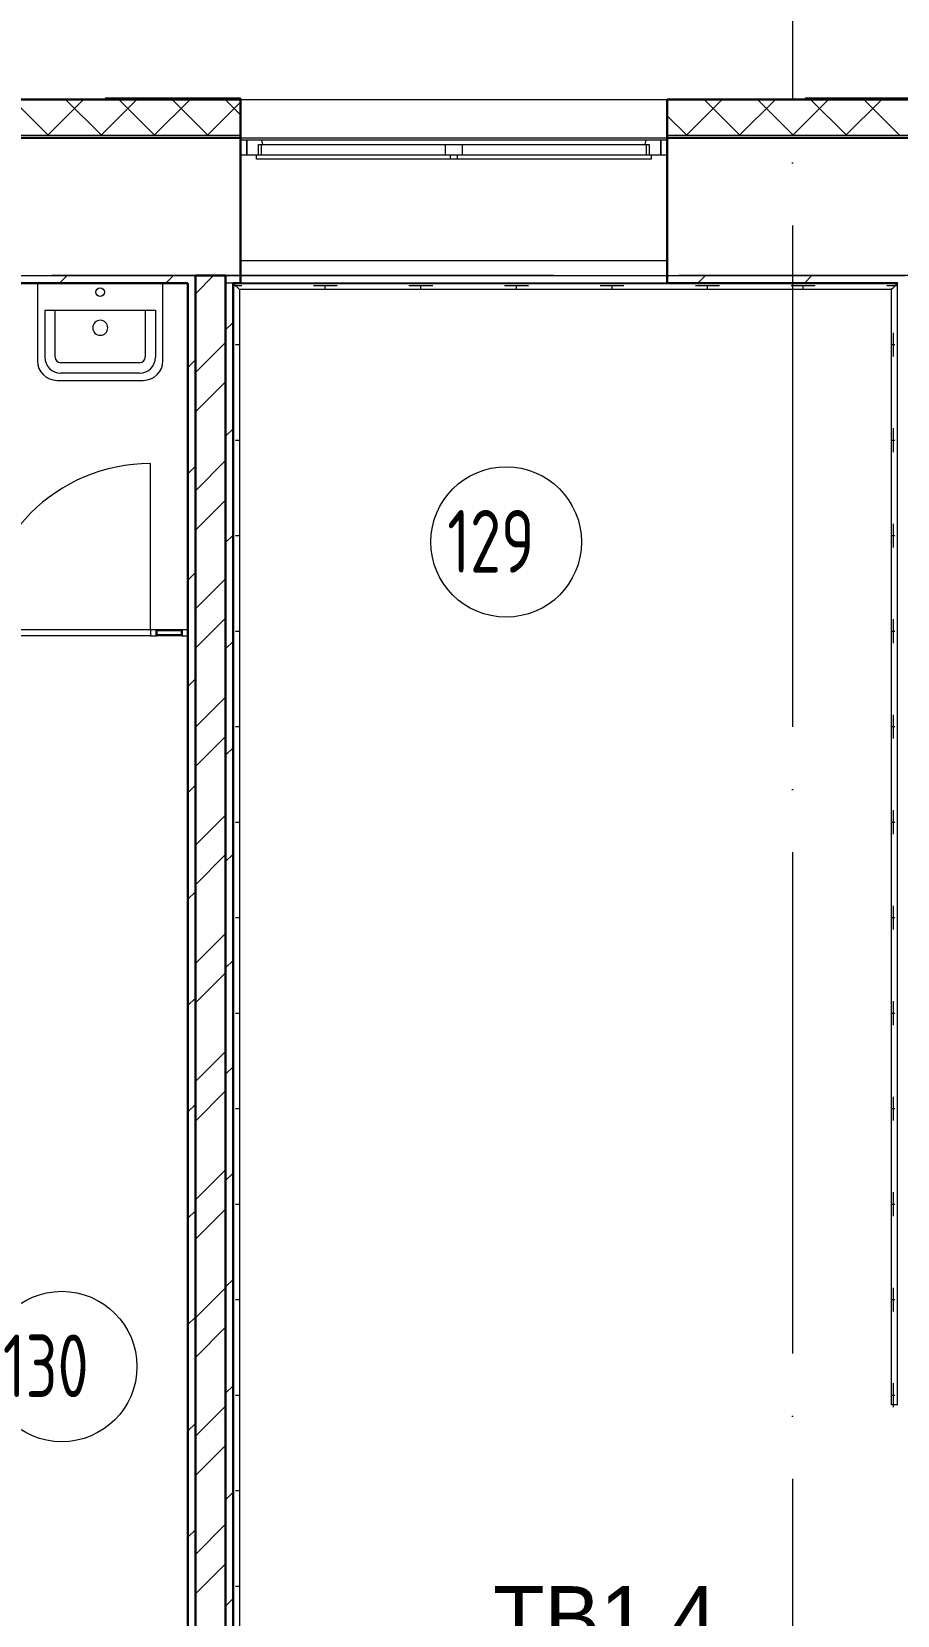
# Model space of a CAD drawing. Header units: millimetres. Extents: x -259793 to 503324, y -44556 to 93494.
# Drawn here: x -12671 to -9220, y -12068 to -5751 of the extents above; entities that cross this region are included whole.
import ezdxf

# ---------------------------------------------------------------- set-up
doc = ezdxf.new("R2010")
doc.units = ezdxf.units.MM
doc.linetypes.add('ADSK_Линия сетки', pattern=[25, 20, -2.5, 0, -2.5])
for name, color, linetype, lineweight in [('_ Окна', 7, 'Continuous', 9), ('Витраж', 7, 'Continuous', 9), ('Двери', 252, 'Continuous', 9), ('Марки помещений', 252, 'Continuous', 20), ('Обобщенные модели', 252, 'Continuous', 18), ('Ограждение', 252, 'Continuous', 9), ('Окна', 252, 'Continuous', 9), ('Оси', 252, 'Continuous', 9), ('Примечания', 7, 'Continuous', 25), ('Стены внутренние', 7, 'Continuous', 18), ('Стены наружные', 7, 'Continuous', 18), ('Стены разрез', 7, 'Continuous', 30), ('Стены штриховка', 7, 'Continuous', 9)]:
    doc.layers.add(name, color=color, linetype=linetype, lineweight=lineweight)
doc.styles.add('GOST Common_3', font='', dxfattribs={"height": 3.5})
doc.styles.add('Mipgost_5', font='', dxfattribs={"height": 250})
doc.styles.get('GOST Common_3').set_extended_font_data('GOST 2.304 type A')
doc.styles.get('Mipgost_5').set_extended_font_data('Mipgost')

# ---------------------------------------------------------------- blocks, each defined once
blk = doc.blocks.new('FP_67-План 1 этажа смеж')
at = {"layer": 'Ограждение'}
for p, q in [((20263.5, -5715), (20265.6, -5715)), ((20265.6, -5715), (20271.3, -5715)), ((20271.3, -5715), (20279, -5715)), ((20263.5, -6096), (20265.6, -6096)), ((20265.6, -6096), (20271.3, -6096)), ((20271.3, -6096), (20279, -6096)), ((20263.5, -6477), (20265.6, -6477)), ((20265.6, -6477), (20271.3, -6477)), ((20271.3, -6477), (20279, -6477)), ((20263.5, -6858), (20265.6, -6858)), ((20265.6, -6858), (20271.3, -6858)), ((20271.3, -6858), (20279, -6858)), ((20263.5, -7239), (20265.6, -7239)), ((20265.6, -7239), (20271.3, -7239)), ((20271.3, -7239), (20279, -7239)), ((20263.5, -7620), (20265.6, -7620)), ((20265.6, -7620), (20271.3, -7620)), ((20271.3, -7620), (20279, -7620)), ((20263.5, -8001), (20265.6, -8001)), ((20265.6, -8001), (20271.3, -8001)), ((20271.3, -8001), (20279, -8001)), ((20263.5, -8382), (20265.6, -8382)), ((20265.6, -8382), (20271.3, -8382)), ((20271.3, -8382), (20279, -8382)), ((20263.5, -8763), (20265.6, -8763)), ((20265.6, -8763), (20271.3, -8763)), ((20271.3, -8763), (20279, -8763)), ((20263.5, -9144), (20265.6, -9144)), ((20265.6, -9144), (20271.3, -9144)), ((20271.3, -9144), (20279, -9144)), ((20263.5, -9525), (20265.6, -9525)), ((20265.6, -9525), (20271.3, -9525)), ((20271.3, -9525), (20279, -9525)), ((20263.5, -9906), (20265.6, -9906)), ((20265.6, -9906), (20271.3, -9906)), ((20271.3, -9906), (20279, -9906)), ((20263.5, -10287), (20265.6, -10287)), ((20265.6, -10287), (20271.3, -10287)), ((20271.3, -10287), (20279, -10287)), ((20263.5, -10668), (20265.6, -10668)), ((20265.6, -10668), (20271.3, -10668)), ((20271.3, -10668), (20279, -10668)), ((20263.5, -11049), (20265.6, -11049)), ((20265.6, -11049), (20271.3, -11049)), ((20271.3, -11049), (20279, -11049)), ((20263.5, -11430), (20265.6, -11430)), ((20265.6, -11430), (20271.3, -11430)), ((20271.3, -11430), (20279, -11430))]:
    blk.add_line(p, q, dxfattribs=at)
blk = doc.blocks.new('FP_68-План 1 этажа смеж')
at = {"layer": 'Ограждение'}
for p, q in [((20256, -5479.2), (20288.3, -5479.2)), ((20574, -5479.2), (20669.3, -5479.2)), ((20621.6, -5487), (20621.6, -5481.3)), ((20621.6, -5494.7), (20621.6, -5487)), ((20955, -5479.2), (21050.3, -5479.2)), ((21002.6, -5487), (21002.6, -5481.3)), ((21002.6, -5494.7), (21002.6, -5487)), ((21336, -5479.2), (21431.3, -5479.2)), ((21383.6, -5487), (21383.6, -5481.3)), ((21383.6, -5494.7), (21383.6, -5487)), ((21717, -5479.2), (21812.3, -5479.2)), ((21764.6, -5487), (21764.6, -5481.3)), ((21764.6, -5494.7), (21764.6, -5487)), ((22098, -5479.2), (22193.3, -5479.2)), ((22145.6, -5487), (22145.6, -5481.3)), ((22145.6, -5494.7), (22145.6, -5487)), ((22479, -5479.2), (22574.3, -5479.2)), ((22526.6, -5487), (22526.6, -5481.3)), ((22526.6, -5494.7), (22526.6, -5487)), ((22860, -5479.2), (22902, -5479.2))]:
    blk.add_line(p, q, dxfattribs=at)
blk = doc.blocks.new('FP_73-План 1 этажа смеж')
at = {"layer": 'Ограждение'}
for p, q in [((20263.5, -5715), (20265.6, -5715)), ((20265.6, -5715), (20271.3, -5715)), ((20271.3, -5715), (20279, -5715)), ((20263.5, -6096), (20265.6, -6096)), ((20265.6, -6096), (20271.3, -6096)), ((20271.3, -6096), (20279, -6096)), ((20263.5, -6477), (20265.6, -6477)), ((20265.6, -6477), (20271.3, -6477)), ((20271.3, -6477), (20279, -6477)), ((20263.5, -6858), (20265.6, -6858)), ((20265.6, -6858), (20271.3, -6858)), ((20271.3, -6858), (20279, -6858)), ((20263.5, -7239), (20265.6, -7239)), ((20265.6, -7239), (20271.3, -7239)), ((20271.3, -7239), (20279, -7239)), ((20263.5, -7620), (20265.6, -7620)), ((20265.6, -7620), (20271.3, -7620)), ((20271.3, -7620), (20279, -7620)), ((20263.5, -8001), (20265.6, -8001)), ((20265.6, -8001), (20271.3, -8001)), ((20271.3, -8001), (20279, -8001)), ((20263.5, -8382), (20265.6, -8382)), ((20265.6, -8382), (20271.3, -8382)), ((20271.3, -8382), (20279, -8382)), ((20263.5, -8763), (20265.6, -8763)), ((20265.6, -8763), (20271.3, -8763)), ((20271.3, -8763), (20279, -8763)), ((20263.5, -9144), (20265.6, -9144)), ((20265.6, -9144), (20271.3, -9144)), ((20271.3, -9144), (20279, -9144)), ((20263.5, -9525), (20265.6, -9525)), ((20265.6, -9525), (20271.3, -9525)), ((20271.3, -9525), (20279, -9525)), ((20263.5, -9906), (20265.6, -9906)), ((20265.6, -9906), (20271.3, -9906)), ((20271.3, -9906), (20279, -9906)), ((20263.5, -10287), (20265.6, -10287)), ((20265.6, -10287), (20271.3, -10287)), ((20271.3, -10287), (20279, -10287)), ((20263.5, -10668), (20265.6, -10668)), ((20265.6, -10668), (20271.3, -10668)), ((20271.3, -10668), (20279, -10668)), ((20263.5, -11049), (20265.6, -11049)), ((20265.6, -11049), (20271.3, -11049)), ((20271.3, -11049), (20279, -11049)), ((20263.5, -11430), (20265.6, -11430)), ((20265.6, -11430), (20271.3, -11430)), ((20271.3, -11430), (20279, -11430))]:
    blk.add_line(p, q, dxfattribs=at)
blk = doc.blocks.new('FP_74-План 1 этажа смеж')
at = {"layer": 'Ограждение'}
for p, q in [((20256, -5479.2), (20288.3, -5479.2)), ((20574, -5479.2), (20669.3, -5479.2)), ((20621.6, -5487), (20621.6, -5481.3)), ((20621.6, -5494.7), (20621.6, -5487)), ((20955, -5479.2), (21050.3, -5479.2)), ((21002.6, -5487), (21002.6, -5481.3)), ((21002.6, -5494.7), (21002.6, -5487)), ((21336, -5479.2), (21431.3, -5479.2)), ((21383.6, -5487), (21383.6, -5481.3)), ((21383.6, -5494.7), (21383.6, -5487)), ((21717, -5479.2), (21812.2, -5479.2)), ((21764.6, -5487), (21764.6, -5481.3)), ((21764.6, -5494.7), (21764.6, -5487)), ((22098, -5479.2), (22193.3, -5479.2)), ((22145.6, -5487), (22145.6, -5481.3)), ((22145.6, -5494.7), (22145.6, -5487)), ((22479, -5479.2), (22574.3, -5479.2)), ((22526.6, -5487), (22526.6, -5481.3)), ((22526.6, -5494.7), (22526.6, -5487)), ((22860, -5479.2), (22902, -5479.2))]:
    blk.add_line(p, q, dxfattribs=at)
blk = doc.blocks.new('FP_75-План 1 этажа смеж')
at = {"layer": 'Ограждение'}
for p, q in [((22886.5, -5762.6), (22886.5, -5667.4)), ((22879, -5715), (22886.8, -5715)), ((22886.8, -5715), (22892.4, -5715)), ((22886.5, -6143.6), (22886.5, -6048.4)), ((22879, -6096), (22886.8, -6096)), ((22886.8, -6096), (22892.4, -6096)), ((22886.5, -6524.6), (22886.5, -6429.4)), ((22879, -6477), (22886.8, -6477)), ((22886.8, -6477), (22892.4, -6477)), ((22886.5, -6905.6), (22886.5, -6810.4)), ((22879, -6858), (22886.8, -6858)), ((22886.8, -6858), (22892.4, -6858)), ((22886.5, -7286.6), (22886.5, -7191.4)), ((22879, -7239), (22886.8, -7239)), ((22886.8, -7239), (22892.4, -7239)), ((22886.5, -7667.6), (22886.5, -7572.4)), ((22879, -7620), (22886.8, -7620)), ((22886.8, -7620), (22892.4, -7620)), ((22886.5, -8048.6), (22886.5, -7953.4)), ((22879, -8001), (22886.8, -8001)), ((22886.8, -8001), (22892.4, -8001)), ((22886.5, -8429.6), (22886.5, -8334.4)), ((22879, -8382), (22886.8, -8382)), ((22886.8, -8382), (22892.4, -8382)), ((22886.5, -8810.6), (22886.5, -8715.4)), ((22879, -8763), (22886.8, -8763)), ((22886.8, -8763), (22892.4, -8763)), ((22886.5, -9191.6), (22886.5, -9096.4)), ((22879, -9144), (22886.8, -9144)), ((22886.8, -9144), (22892.4, -9144)), ((22879, -9525), (22886.8, -9525)), ((22886.5, -9572.6), (22886.5, -9477.4)), ((22886.8, -9525), (22892.4, -9525)), ((22879, -9906), (22886.8, -9906)), ((22886.5, -9953.6), (22886.5, -9858.4)), ((22886.8, -9906), (22892.4, -9906))]:
    blk.add_line(p, q, dxfattribs=at)
blk = doc.blocks.new('1 этаж')
at = {"layer": 'Ограждение', "true_color": 0x636466}
h = blk.add_hatch(dxfattribs=at)
h.set_pattern_fill('FP_34', color=251, style=0, pattern_type=2)
h.set_pattern_definition([(0, (-32119.82, 96), (190.5, 190.5), [95.25, -285.75]), (90, (-32072.2, 48.37), (-190.5, 190.5), [95.25, -285.75])])
h.paths.add_polyline_path([(-11865.8, -11588.7), (-11863.8, -11586.7), (-11863.8, -5375.7), (-11865.8, -5373.7), (-11865.8, -11429)])
at = {"layer": '_ Окна', "color": 251, "true_color": 0x636466}
for p, q in [((-11810.8, -4803.7), (-11835.8, -4803.7)), ((-11835.8, -4861.7), (-11810.8, -4861.7)), ((-11810.8, -4861.7), (-11810.8, -4803.7)), ((-10135.8, -4803.7), (-10160.8, -4803.7)), ((-10160.8, -4803.7), (-10160.8, -4861.7)), ((-10160.8, -4861.7), (-10135.8, -4861.7))]:
    blk.add_line(p, q, dxfattribs=at)
at = {"layer": '_ Окна', "color": 251, "lineweight": 18, "true_color": 0x636466}
for p, q in [((-11751.4, -4803.7), (-11810.8, -4803.7)), ((-11810.8, -4803.7), (-11810.8, -4861.7)), ((-11810.8, -4861.7), (-11772.8, -4861.7)), ((-11764.8, -4861.7), (-11764.8, -4820.7)), ((-11764.8, -4820.7), (-11752.8, -4820.7)), ((-11746.8, -4820.7), (-11751.4, -4803.7)), ((-10220.2, -4803.7), (-10224.8, -4820.7)), ((-10160.8, -4803.7), (-10220.2, -4803.7)), ((-10218.8, -4820.7), (-10206.8, -4820.7)), ((-10206.8, -4820.7), (-10206.8, -4861.7)), ((-10198.8, -4861.7), (-10160.8, -4861.7)), ((-10160.8, -4861.7), (-10160.8, -4803.7))]:
    blk.add_line(p, q, dxfattribs=at)
at = {"layer": 'Витраж', "color": 251, "true_color": 0x636466}
for p, q in [((-12195.8, -6756.2), (-12870.8, -6756.2)), ((-12070.8, -6756.2), (-12170.8, -6756.2)), ((-12195.8, -6781.2), (-12870.8, -6781.2)), ((-12070.8, -6781.2), (-12170.8, -6781.2))]:
    blk.add_line(p, q, dxfattribs=at)
at = {"layer": 'Витраж', "color": 251, "lineweight": 18, "true_color": 0x636466, "extrusion": (0, 0, -1)}
for p, q in [((-12170.8, -6756.2), (-12195.8, -6756.2)), ((-12195.8, -6756.2), (-12195.8, -6781.2)), ((-12170.8, -6781.2), (-12170.8, -6756.2)), ((-12045.8, -6756.2), (-12070.8, -6756.2)), ((-12070.8, -6756.2), (-12070.8, -6781.2)), ((-12045.8, -6781.2), (-12045.8, -6756.2)), ((-12195.8, -6781.2), (-12170.8, -6781.2)), ((-12070.8, -6781.2), (-12045.8, -6781.2))]:
    blk.add_line(p, q, dxfattribs=at)
at = {"layer": 'Двери', "color": 251, "true_color": 0x636466}
blk.add_line((-12195.8, -6756.2), (-12195.8, -6093.7), dxfattribs=at)
blk.add_arc((-12195.8, -6768.7), 675, 90, 180, dxfattribs=at)
at = {"layer": 'Марки помещений', "color": 251, "true_color": 0x636466}
for centre in [(-10777.2, -6406.4), (-12549.1, -9695.8)]:
    blk.add_circle(centre, 300, dxfattribs=at)
at = {"layer": 'Обобщенные модели', "color": 251, "true_color": 0x636466}
for p, q in [((-12645.8, -5373.7), (-12645.8, -5683.7)), ((-12145.8, -5683.7), (-12145.8, -5373.7)), ((-12616.4, -5481.7), (-12616.4, -5668.9)), ((-12616.4, -5481.7), (-12175.2, -5481.7)), ((-12575.1, -5668.9), (-12575.1, -5481.7)), ((-12216.5, -5481.7), (-12216.5, -5668.9)), ((-12175.2, -5481.7), (-12175.2, -5668.9)), ((-12238.8, -5691.2), (-12552.8, -5691.2)), ((-12238.8, -5732.5), (-12552.8, -5732.5)), ((-12567.8, -5761.7), (-12395.7, -5761.7)), ((-12395.7, -5761.7), (-12223.8, -5761.7))]:
    blk.add_line(p, q, dxfattribs=at)
blk.add_circle((-12395.8, -5410), 17.5, dxfattribs=at)
for centre, radius, start, end in [((-12395.4, -5551.9), 30, 0, 180), ((-12395.4, -5551.9), 30, 180, 0), ((-12567.8, -5683.7), 78, 180, 270), ((-12552.8, -5668.9), 63.6, 180, 270), ((-12552.8, -5668.9), 22.3, 180, 270), ((-12238.8, -5668.9), 63.6, 270, 0), ((-12238.8, -5668.9), 22.3, 270, 0), ((-12223.8, -5683.7), 78, 270, 0)]:
    blk.add_arc(centre, radius, start, end, dxfattribs=at)
at = {"layer": 'Ограждение', "color": 251, "true_color": 0x636466}
for p, q in [((-11863.8, -11586.7), (-11863.8, -5375.7)), ((-11863.8, -5375.7), (-9217.8, -5375.7)), ((-11840.8, -5398.7), (-11840.8, -10988.7)), ((-9240.8, -5398.7), (-11840.8, -5398.7)), ((-9240.8, -9848.7), (-9240.8, -5398.7)), ((-9217.8, -5375.7), (-9217.8, -9848.7)), ((-9217.8, -9848.7), (-9240.8, -9848.7)), ((-9215.8, -9848.7), (-9217.8, -9848.7))]:
    blk.add_line(p, q, dxfattribs=at)
for points in [[(-11840.8, -5398.7), (-11842.8, -5396.7), (-11845.8, -5393.7), (-11849.6, -5389.9), (-11851.9, -5387.6), (-11853.6, -5386), (-11855.2, -5384.3), (-11856.7, -5382.8), (-11858.1, -5381.4), (-11859.4, -5380.2), (-11860.8, -5378.8), (-11862.1, -5377.4), (-11863.4, -5376.1), (-11863.8, -5375.7), (-11863.8, -5375.7)], [(-9240.8, -5398.7), (-9238.7, -5396.7), (-9235.8, -5393.7), (-9232, -5389.9), (-9229.7, -5387.6), (-9228, -5385.9), (-9226.4, -5384.3), (-9224.9, -5382.8), (-9223.5, -5381.4), (-9222.2, -5380.2), (-9220.8, -5378.8), (-9219.5, -5377.4), (-9218.2, -5376.1), (-9217.8, -5375.7), (-9217.8, -5375.7)]]:
    blk.add_open_spline(points, degree=3, knots=[0, 0, 0, 0, 0.166667, 0.25, 0.333333, 0.375, 0.416667, 0.5, 0.541667, 0.583333, 0.666667, 0.75, 0.833333, 1, 1, 1, 1], dxfattribs=at)
at = {"layer": 'Окна', "color": 251, "true_color": 0x636466}
for p, q in [((-11772.8, -4861.7), (-11000.8, -4861.7)), ((-11772.8, -4878.7), (-11772.8, -4861.7)), ((-11752.8, -4820.7), (-11020.8, -4820.7)), ((-11752.8, -4861.7), (-11752.8, -4820.7)), ((-10220.2, -4803.7), (-11751.4, -4803.7)), ((-11020.8, -4820.7), (-10950.8, -4820.7)), ((-11020.8, -4820.7), (-11020.8, -4861.7)), ((-11000.8, -4861.7), (-10970.8, -4861.7)), ((-11000.8, -4861.7), (-11000.8, -4878.7)), ((-10970.8, -4861.7), (-10198.8, -4861.7)), ((-10970.8, -4878.7), (-10970.8, -4861.7)), ((-10950.8, -4820.7), (-10218.8, -4820.7)), ((-10950.8, -4861.7), (-10950.8, -4820.7)), ((-10218.8, -4820.7), (-10218.8, -4861.7)), ((-10198.8, -4861.7), (-10198.8, -4878.7)), ((-11000.8, -4878.7), (-11772.8, -4878.7)), ((-10970.8, -4878.7), (-11000.8, -4878.7)), ((-10198.8, -4878.7), (-10970.8, -4878.7))]:
    blk.add_line(p, q, dxfattribs=at)
at = {"layer": 'Оси', "color": 251, "linetype": 'ADSK_Линия сетки', "ltscale": 100, "true_color": 0x636466}
for p, q in [((-9635.8, -2643.7), (-9635.8, -33769.9)), ((4411.5, -5343.7), (-72528.1, -5343.7))]:
    blk.add_line(p, q, dxfattribs=at)
at = {"layer": 'Стены внутренние', "color": 251, "lineweight": 30, "true_color": 0x636466}
for p, q in [((-11835.8, -4641.7), (-12915.8, -4641.7)), ((-11835.8, -4783.7), (-11835.8, -4641.7)), ((-9035.8, -4641.7), (-10135.8, -4641.7)), ((-10135.8, -4641.7), (-10135.8, -4783.7)), ((-11835.8, -4793.7), (-12915.8, -4793.7)), ((-11835.8, -5343.7), (-11835.8, -4793.7)), ((-9035.8, -4793.7), (-10135.8, -4793.7)), ((-10135.8, -4793.7), (-10135.8, -5343.7))]:
    blk.add_line(p, q, dxfattribs=at)
at = {"layer": 'Стены внутренние', "color": 251, "linetype": 'Continuous', "lineweight": 9, "true_color": 0x636466}
for p, q in [((-12603, -4783.7), (-12743, -4643.7)), ((-12604.4, -4783.7), (-12464.4, -4643.7)), ((-12390.9, -4783.7), (-12530.9, -4643.7)), ((-12425.5, -4643.2), (-12426.4, -4641.7)), ((-12392.2, -4783.7), (-12252.2, -4643.7)), ((-12178.7, -4783.7), (-12318.7, -4643.7)), ((-12180.1, -4783.7), (-12040.1, -4643.7)), ((-11966.6, -4783.7), (-12106.6, -4643.7)), ((-11968, -4783.7), (-11837.8, -4653.6)), ((-11921.7, -4641.7), (-11922.8, -4643.7)), ((-11837.8, -4700.4), (-11894.5, -4643.7)), ((-11838.6, -4643.7), (-11839.8, -4641.7)), ((-11835.8, -4648.6), (-11837.8, -4645.1)), ((-10133.8, -4646.6), (-10130.9, -4643.7)), ((-10058.8, -4783.7), (-9918.8, -4643.7)), ((-9845.3, -4783.7), (-9985.3, -4643.7)), ((-9846.7, -4783.7), (-9706.7, -4643.7)), ((-9633.1, -4783.7), (-9773.1, -4643.7)), ((-9634.5, -4783.7), (-9494.5, -4643.7)), ((-9421, -4783.7), (-9561, -4643.7)), ((-9422.4, -4783.7), (-9282.4, -4643.7)), ((-9208.9, -4783.7), (-9348.9, -4643.7)), ((-10057.4, -4783.7), (-10133.8, -4707.3))]:
    blk.add_line(p, q, dxfattribs=at)
at = {"layer": 'Стены внутренние', "color": 251, "true_color": 0x636466}
for p, q in [((-11835.8, -4641.7), (-10135.8, -4641.7)), ((-11835.8, -4793.7), (-10135.8, -4793.7)), ((-11835.8, -5283.7), (-10135.8, -5283.7))]:
    blk.add_line(p, q, dxfattribs=at)
at = {"layer": 'Стены наружные', "color": 251, "lineweight": 30, "true_color": 0x636466}
for p, q in [((-11835.8, -4636.7), (-12375.8, -4636.7)), ((-12375.8, -4636.7), (-12375.8, -4641.7)), ((-11835.8, -4641.7), (-11835.8, -4636.7)), ((-9035.8, -4636.7), (-9585.8, -4636.7)), ((-9585.8, -4636.7), (-9585.8, -4641.7)), ((-11835.8, -4793.7), (-11835.8, -4783.7)), ((-10135.8, -4783.7), (-10135.8, -4793.7)), ((-12015.8, -5343.7), (-12015.8, -11618.7)), ((-11895.8, -5343.7), (-12015.8, -5343.7)), ((-11895.8, -11618.7), (-11895.8, -5343.7)), ((-11835.8, -5373.7), (-11835.8, -5343.7)), ((-10135.8, -5343.7), (-10135.8, -5373.7)), ((-12915.8, -5373.7), (-12045.8, -5373.7)), ((-12045.8, -5373.7), (-12045.8, -11588.7)), ((-11865.8, -5373.7), (-11835.8, -5373.7)), ((-11865.8, -11588.7), (-11865.8, -5373.7)), ((-10135.8, -5373.7), (-9215.8, -5373.7))]:
    blk.add_line(p, q, dxfattribs=at)
at = {"layer": 'Стены наружные', "color": 251, "linetype": 'Continuous', "lineweight": 9, "true_color": 0x636466}
for p, q in [((-11918.8, -4636.7), (-11921.7, -4641.7)), ((-11839.8, -4641.7), (-11842.7, -4636.7)), ((-12558, -5373.7), (-12528, -5343.7)), ((-12133.7, -5373.7), (-12103.7, -5343.7)), ((-12015.8, -5416.2), (-11943.4, -5343.7)), ((-10012.4, -5373.7), (-9982.4, -5343.7)), ((-9588.1, -5373.7), (-9558.1, -5343.7)), ((-11895.8, -5560.1), (-11865.8, -5530.1)), ((-12015.8, -5730.5), (-11895.8, -5610.5)), ((-12045.8, -5710.1), (-12015.8, -5680.1)), ((-12015.8, -5887.6), (-11895.8, -5767.6)), ((-11895.8, -5984.3), (-11865.8, -5954.3)), ((-12045.8, -6134.3), (-12015.8, -6104.3)), ((-12015.8, -6201.9), (-11895.8, -6081.9)), ((-12015.8, -6359.1), (-11895.8, -6239.1)), ((-11895.8, -6408.6), (-11865.8, -6378.6)), ((-12045.8, -6558.6), (-12015.8, -6528.6)), ((-12015.8, -6673.4), (-11895.8, -6553.4)), ((-12015.8, -6830.5), (-11895.8, -6710.5)), ((-11895.8, -6832.9), (-11865.8, -6802.9)), ((-12045.8, -6982.9), (-12015.8, -6952.9)), ((-12015.8, -7144.9), (-11895.8, -7024.9)), ((-12015.8, -7302), (-11895.8, -7182)), ((-11895.8, -7257.1), (-11865.8, -7227.1)), ((-12045.8, -7407.1), (-12015.8, -7377.1)), ((-12015.8, -7616.3), (-11895.8, -7496.3)), ((-12015.8, -7773.5), (-11895.8, -7653.5)), ((-11895.8, -7681.4), (-11865.8, -7651.4)), ((-12045.8, -7831.4), (-12015.8, -7801.4)), ((-12015.8, -8087.8), (-11895.8, -7967.8)), ((-11895.8, -8105.7), (-11865.8, -8075.7)), ((-12015.8, -8244.9), (-11895.8, -8124.9)), ((-12045.8, -8255.7), (-12015.8, -8225.7)), ((-12015.8, -8559.2), (-11895.8, -8439.2)), ((-11895.8, -8529.9), (-11865.8, -8499.9)), ((-12045.8, -8679.9), (-12015.8, -8649.9)), ((-12015.8, -8716.4), (-11895.8, -8596.4)), ((-12015.8, -9030.7), (-11895.8, -8910.7)), ((-11895.8, -8954.2), (-11865.8, -8924.2)), ((-12045.8, -9104.2), (-12015.8, -9074.2)), ((-12015.8, -9187.9), (-11895.8, -9067.9)), ((-11895.8, -9378.5), (-11865.8, -9348.5)), ((-12015.8, -9502.2), (-11895.8, -9382.2)), ((-12045.8, -9528.5), (-12015.8, -9498.5)), ((-12015.8, -9659.3), (-11895.8, -9539.3)), ((-11895.8, -9802.7), (-11865.8, -9772.7)), ((-12015.8, -9973.6), (-11895.8, -9853.6)), ((-12045.8, -9952.7), (-12015.8, -9922.7)), ((-12015.8, -10130.8), (-11895.8, -10010.8)), ((-11895.8, -10227), (-11865.8, -10197)), ((-12045.8, -10377), (-12015.8, -10347)), ((-12015.8, -10445.1), (-11895.8, -10325.1)), ((-12015.8, -10602.3), (-11895.8, -10482.3)), ((-11895.8, -10651.3), (-11865.8, -10621.3))]:
    blk.add_line(p, q, dxfattribs=at)
at = {"layer": 'Стены наружные', "color": 251, "true_color": 0x636466}
for p, q in [((-14630.8, -5343.7), (-12015.8, -5343.7)), ((-11895.8, -5343.7), (-9185.8, -5343.7)), ((-10135.8, -5373.7), (-11835.8, -5373.7))]:
    blk.add_line(p, q, dxfattribs=at)
at = {"layer": 'Стены разрез', "color": 251, "true_color": 0x636466}
for p, q in [((-12070.8, -6758.7), (-12170.8, -6758.7)), ((-12170.8, -6758.7), (-12170.8, -6778.7)), ((-12070.8, -6778.7), (-12070.8, -6758.7)), ((-12170.8, -6778.7), (-12070.8, -6778.7))]:
    blk.add_line(p, q, dxfattribs=at)
at = {"layer": 'Стены штриховка', "color": 251, "true_color": 0x636466}
for p, q in [((-11837.8, -4643.7), (-12913.8, -4643.7)), ((-11837.8, -4643.7), (-11837.8, -4783.7)), ((-9037.8, -4643.7), (-10133.8, -4643.7)), ((-10133.8, -4783.7), (-10133.8, -4643.7)), ((-12915.8, -4783.7), (-11835.8, -4783.7)), ((-10135.8, -4783.7), (-9035.8, -4783.7)), ((-11865.8, -5373.7), (-11895.8, -5373.7))]:
    blk.add_line(p, q, dxfattribs=at)
at = {"layer": 'Ограждение', "color": 251, "true_color": 0x636466}
for name in ['FP_68-План 1 этажа смеж', 'FP_74-План 1 этажа смеж', 'FP_67-План 1 этажа смеж', 'FP_73-План 1 этажа смеж', 'FP_75-План 1 этажа смеж']:
    blk.add_blockref(name, (-32119.8, 96), dxfattribs=at)
at = {"layer": 'Марки помещений', "color": 251, "true_color": 0x636466, "style": 'GOST Common_3', "width": 0.9}
for s, p in [('129', (-11012.1, -6528.7)), ('130', (-12784, -9818))]:
    blk.add_text(s, height=250, dxfattribs=at).set_placement(p)

msp = doc.modelspace()

# ---------------------------------------------------------------- block references
msp.add_blockref('1 этаж', (-2, -1380.07963))

# ---------------------------------------------------------------- texts
at = {"layer": 'Примечания', "lineweight": 25, "ltscale": 100, "insert": (-10830.64888, -11951.96023), "char_height": 250, "width": 3010.3388609, "attachment_point": 1, "style": 'Mipgost_5'}
msp.add_mtext('ТВ1.4', dxfattribs=at)

doc.saveas('drawing.dxf')
